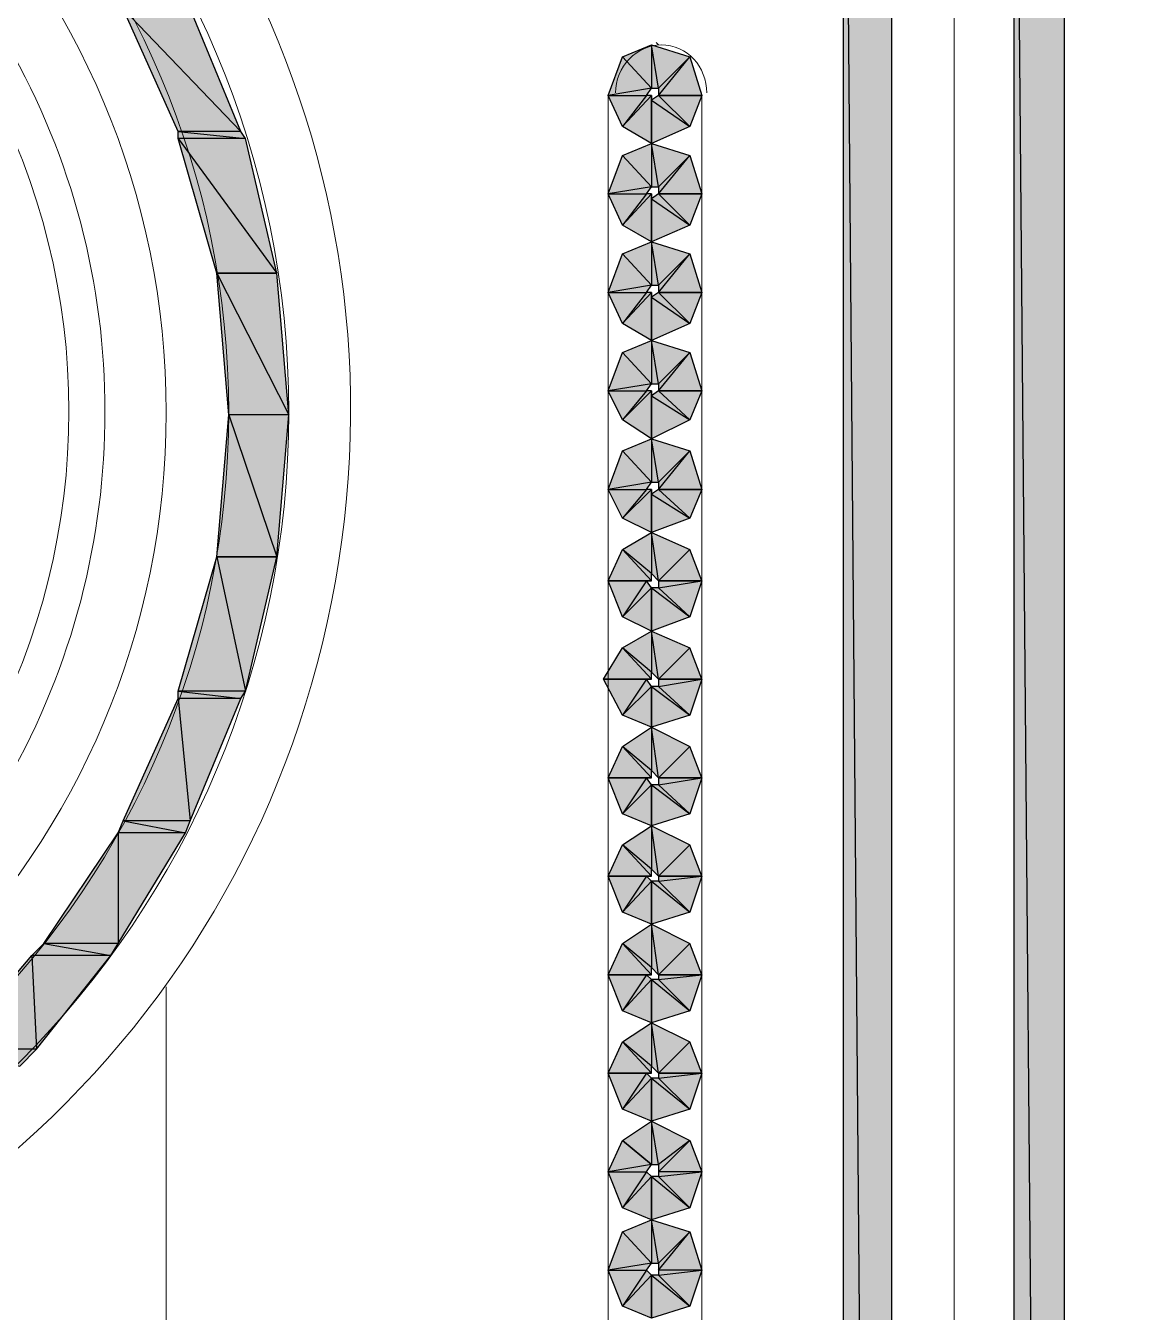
# Model space of a CAD drawing. Header units: millimetres. Extents: x 53 to 176, y -29 to 32.
# Drawn here: x 117.412 to 118.057, y -7.068 to -6.32 of the extents above; entities that cross this region are included whole.
import ezdxf

# ---------------------------------------------------------------- set-up
doc = ezdxf.new("R2010")
doc.units = ezdxf.units.MM
doc.layers.add('15 - Quadro de medição', color=6, linetype='Continuous')

msp = doc.modelspace()

# ---------------------------------------------------------------- hatches: boundary and pattern name
at = {"layer": '15 - Quadro de medição', "true_color": 0x000007}
h = msp.add_hatch(color=7, dxfattribs=at)
h.paths.add_polyline_path([(117.91592, -5.98433), (117.88798, -5.98433), (117.91592, -9.32817)])
h.paths.add_polyline_path([(117.88798, -5.98433), (117.91592, -9.32817), (117.88798, -9.32817)])
h = msp.add_hatch(color=7, dxfattribs=at)
h.paths.add_polyline_path([(118.01649, -5.98433), (117.98715, -5.98433), (118.01649, -9.32817)])
h.paths.add_polyline_path([(117.98715, -5.98433), (118.01649, -9.32817), (117.98715, -9.32817)])
h = msp.add_hatch(color=7, dxfattribs=at)
h.paths.add_polyline_path([(117.50807, -6.30977), (117.46896, -6.30977), (117.5374, -6.38101)])
h.paths.add_polyline_path([(117.46896, -6.30977), (117.5374, -6.38101), (117.50108, -6.38101)])
h = msp.add_hatch(color=7, dxfattribs=at)
h.paths.add_polyline_path([(117.80557, -6.36006), (117.78043, -6.36006), (117.79859, -6.33771)])
h.paths.add_polyline_path([(117.78043, -6.36006), (117.79859, -6.33771), (117.78043, -6.35587)])
h.paths.add_polyline_path([(117.79859, -6.33771), (117.78043, -6.35587), (117.77624, -6.33073)])
h.paths.add_polyline_path([(117.78043, -6.35587), (117.77624, -6.33073), (117.77624, -6.35587)])
h.paths.add_polyline_path([(117.77624, -6.33073), (117.77624, -6.35587), (117.75948, -6.33771)])
h = msp.add_hatch(color=7, dxfattribs=at)
h.paths.add_polyline_path([(117.75948, -6.33771), (117.77624, -6.35587), (117.7511, -6.36006)])
h.paths.add_polyline_path([(117.77624, -6.35587), (117.7511, -6.36006), (117.77345, -6.36006)])
h.paths.add_polyline_path([(117.7511, -6.36006), (117.77345, -6.36006), (117.75948, -6.37822)])
h.paths.add_polyline_path([(117.77345, -6.36006), (117.75948, -6.37822), (117.77624, -6.36006)])
h.paths.add_polyline_path([(117.75948, -6.37822), (117.77624, -6.36006), (117.77624, -6.38799)])
h.paths.add_polyline_path([(117.77624, -6.36006), (117.77624, -6.38799), (117.77624, -6.36285)])
h.paths.add_polyline_path([(117.77624, -6.38799), (117.77624, -6.36285), (117.79859, -6.37822)])
h.paths.add_polyline_path([(117.77624, -6.36285), (117.79859, -6.37822), (117.78043, -6.36006)])
h.paths.add_polyline_path([(117.79859, -6.37822), (117.78043, -6.36006), (117.80557, -6.36006)])
h = msp.add_hatch(color=7, dxfattribs=at)
h.paths.add_polyline_path([(117.5374, -6.38101), (117.50108, -6.38101), (117.54019, -6.3852)])
h.paths.add_polyline_path([(117.50108, -6.38101), (117.54019, -6.3852), (117.50108, -6.3852)])
h = msp.add_hatch(color=7, dxfattribs=at)
h.paths.add_polyline_path([(117.54019, -6.3852), (117.50108, -6.3852), (117.55835, -6.46342)])
h.paths.add_polyline_path([(117.50108, -6.3852), (117.55835, -6.46342), (117.52343, -6.46342)])
h = msp.add_hatch(color=7, dxfattribs=at)
h.paths.add_polyline_path([(117.75948, -6.39498), (117.77624, -6.41313), (117.7511, -6.41732)])
h.paths.add_polyline_path([(117.77624, -6.41313), (117.7511, -6.41732), (117.77345, -6.41732)])
h.paths.add_polyline_path([(117.7511, -6.41732), (117.77345, -6.41732), (117.75948, -6.43548)])
h.paths.add_polyline_path([(117.77345, -6.41732), (117.75948, -6.43548), (117.77624, -6.41732)])
h.paths.add_polyline_path([(117.75948, -6.43548), (117.77624, -6.41732), (117.77624, -6.44526)])
h.paths.add_polyline_path([(117.77624, -6.41732), (117.77624, -6.44526), (117.77624, -6.42012)])
h.paths.add_polyline_path([(117.77624, -6.44526), (117.77624, -6.42012), (117.79859, -6.43548)])
h.paths.add_polyline_path([(117.77624, -6.42012), (117.79859, -6.43548), (117.78043, -6.41732)])
h.paths.add_polyline_path([(117.79859, -6.43548), (117.78043, -6.41732), (117.80557, -6.41732)])
h = msp.add_hatch(color=7, dxfattribs=at)
h.paths.add_polyline_path([(117.80557, -6.41732), (117.78043, -6.41732), (117.79859, -6.39498)])
h.paths.add_polyline_path([(117.78043, -6.41732), (117.79859, -6.39498), (117.78043, -6.41313)])
h.paths.add_polyline_path([(117.79859, -6.39498), (117.78043, -6.41313), (117.77624, -6.38799)])
h.paths.add_polyline_path([(117.78043, -6.41313), (117.77624, -6.38799), (117.77624, -6.41313)])
h.paths.add_polyline_path([(117.77624, -6.38799), (117.77624, -6.41313), (117.75948, -6.39498)])
h = msp.add_hatch(color=7, dxfattribs=at)
h.paths.add_polyline_path([(117.80557, -6.47459), (117.78043, -6.47459), (117.79859, -6.45224)])
h.paths.add_polyline_path([(117.78043, -6.47459), (117.79859, -6.45224), (117.78043, -6.4704)])
h.paths.add_polyline_path([(117.79859, -6.45224), (117.78043, -6.4704), (117.77624, -6.44526)])
h.paths.add_polyline_path([(117.78043, -6.4704), (117.77624, -6.44526), (117.77624, -6.4704)])
h.paths.add_polyline_path([(117.77624, -6.44526), (117.77624, -6.4704), (117.75948, -6.45224)])
h = msp.add_hatch(color=7, dxfattribs=at)
h.paths.add_polyline_path([(117.75948, -6.45224), (117.77624, -6.4704), (117.7511, -6.47459)])
h.paths.add_polyline_path([(117.77624, -6.4704), (117.7511, -6.47459), (117.77345, -6.47459)])
h.paths.add_polyline_path([(117.7511, -6.47459), (117.77345, -6.47459), (117.75948, -6.49275)])
h.paths.add_polyline_path([(117.77345, -6.47459), (117.75948, -6.49275), (117.77624, -6.47459)])
h.paths.add_polyline_path([(117.75948, -6.49275), (117.77624, -6.47459), (117.77624, -6.50253)])
h.paths.add_polyline_path([(117.77624, -6.47459), (117.77624, -6.50253), (117.77624, -6.47739)])
h.paths.add_polyline_path([(117.77624, -6.50253), (117.77624, -6.47739), (117.79859, -6.49275)])
h.paths.add_polyline_path([(117.77624, -6.47739), (117.79859, -6.49275), (117.78043, -6.47459)])
h.paths.add_polyline_path([(117.79859, -6.49275), (117.78043, -6.47459), (117.80557, -6.47459)])
h = msp.add_hatch(color=7, dxfattribs=at)
h.paths.add_polyline_path([(117.55835, -6.46342), (117.52343, -6.46342), (117.56533, -6.54583)])
h.paths.add_polyline_path([(117.52343, -6.46342), (117.56533, -6.54583), (117.53041, -6.54583)])
h = msp.add_hatch(color=7, dxfattribs=at)
h.paths.add_polyline_path([(117.80557, -6.53186), (117.78043, -6.53186), (117.79859, -6.50951)])
h.paths.add_polyline_path([(117.78043, -6.53186), (117.79859, -6.50951), (117.78043, -6.52767)])
h.paths.add_polyline_path([(117.79859, -6.50951), (117.78043, -6.52767), (117.77624, -6.50253)])
h.paths.add_polyline_path([(117.78043, -6.52767), (117.77624, -6.50253), (117.77624, -6.52767)])
h.paths.add_polyline_path([(117.77624, -6.50253), (117.77624, -6.52767), (117.75948, -6.50951)])
h = msp.add_hatch(color=7, dxfattribs=at)
h.paths.add_polyline_path([(117.75948, -6.50951), (117.77624, -6.52767), (117.7511, -6.53186)])
h.paths.add_polyline_path([(117.77624, -6.52767), (117.7511, -6.53186), (117.77345, -6.53186)])
h.paths.add_polyline_path([(117.7511, -6.53186), (117.77345, -6.53186), (117.75948, -6.54862)])
h.paths.add_polyline_path([(117.77345, -6.53186), (117.75948, -6.54862), (117.77624, -6.53186)])
h.paths.add_polyline_path([(117.75948, -6.54862), (117.77624, -6.53186), (117.77624, -6.55979)])
h.paths.add_polyline_path([(117.77624, -6.53186), (117.77624, -6.55979), (117.77624, -6.53465)])
h.paths.add_polyline_path([(117.77624, -6.55979), (117.77624, -6.53465), (117.79859, -6.54862)])
h.paths.add_polyline_path([(117.77624, -6.53465), (117.79859, -6.54862), (117.78043, -6.53186)])
h.paths.add_polyline_path([(117.79859, -6.54862), (117.78043, -6.53186), (117.80557, -6.53186)])
h = msp.add_hatch(color=7, dxfattribs=at)
h.paths.add_polyline_path([(117.56533, -6.54583), (117.53041, -6.54583), (117.55835, -6.62823)])
h.paths.add_polyline_path([(117.53041, -6.54583), (117.55835, -6.62823), (117.52343, -6.62823)])
h = msp.add_hatch(color=7, dxfattribs=at)
h.paths.add_polyline_path([(117.75948, -6.56678), (117.77624, -6.58494), (117.7511, -6.58913)])
h.paths.add_polyline_path([(117.77624, -6.58494), (117.7511, -6.58913), (117.77345, -6.58913)])
h.paths.add_polyline_path([(117.7511, -6.58913), (117.77345, -6.58913), (117.75948, -6.60589)])
h.paths.add_polyline_path([(117.77345, -6.58913), (117.75948, -6.60589), (117.77624, -6.58913)])
h.paths.add_polyline_path([(117.75948, -6.60589), (117.77624, -6.58913), (117.77624, -6.61427)])
h.paths.add_polyline_path([(117.77624, -6.58913), (117.77624, -6.61427), (117.77624, -6.59192)])
h.paths.add_polyline_path([(117.77624, -6.61427), (117.77624, -6.59192), (117.79859, -6.60589)])
h.paths.add_polyline_path([(117.77624, -6.59192), (117.79859, -6.60589), (117.78043, -6.58913)])
h.paths.add_polyline_path([(117.79859, -6.60589), (117.78043, -6.58913), (117.80557, -6.58913)])
h = msp.add_hatch(color=7, dxfattribs=at)
h.paths.add_polyline_path([(117.80557, -6.58913), (117.78043, -6.58913), (117.79859, -6.56678)])
h.paths.add_polyline_path([(117.78043, -6.58913), (117.79859, -6.56678), (117.78043, -6.58494)])
h.paths.add_polyline_path([(117.79859, -6.56678), (117.78043, -6.58494), (117.77624, -6.55979)])
h.paths.add_polyline_path([(117.78043, -6.58494), (117.77624, -6.55979), (117.77624, -6.58494)])
h.paths.add_polyline_path([(117.77624, -6.55979), (117.77624, -6.58494), (117.75948, -6.56678)])
h = msp.add_hatch(color=7, dxfattribs=at)
h.paths.add_polyline_path([(117.80557, -6.6422), (117.79859, -6.62404), (117.78043, -6.6422)])
h.paths.add_polyline_path([(117.79859, -6.62404), (117.78043, -6.6422), (117.77624, -6.61427)])
h.paths.add_polyline_path([(117.78043, -6.6422), (117.77624, -6.61427), (117.77624, -6.63801)])
h.paths.add_polyline_path([(117.77624, -6.61427), (117.77624, -6.63801), (117.75948, -6.62404)])
h.paths.add_polyline_path([(117.77624, -6.63801), (117.75948, -6.62404), (117.77624, -6.6422)])
h.paths.add_polyline_path([(117.75948, -6.62404), (117.77624, -6.6422), (117.7511, -6.6422)])
h.paths.add_polyline_path([(117.77624, -6.6422), (117.7511, -6.6422), (117.77345, -6.6422)])
h.paths.add_polyline_path([(117.7511, -6.6422), (117.77345, -6.6422), (117.75948, -6.66315)])
h.paths.add_polyline_path([(117.77345, -6.6422), (117.75948, -6.66315), (117.77624, -6.64639)])
h.paths.add_polyline_path([(117.75948, -6.66315), (117.77624, -6.64639), (117.77624, -6.67153)])
h = msp.add_hatch(color=7, dxfattribs=at)
h.paths.add_polyline_path([(117.55835, -6.62823), (117.52343, -6.62823), (117.54019, -6.70645)])
h.paths.add_polyline_path([(117.52343, -6.62823), (117.54019, -6.70645), (117.50108, -6.70645)])
h = msp.add_hatch(color=7, dxfattribs=at)
h.paths.add_polyline_path([(117.77624, -6.67153), (117.77624, -6.64639), (117.79859, -6.66315)])
h.paths.add_polyline_path([(117.77624, -6.64639), (117.79859, -6.66315), (117.78043, -6.64639)])
h.paths.add_polyline_path([(117.79859, -6.66315), (117.78043, -6.64639), (117.80557, -6.6422)])
h.paths.add_polyline_path([(117.78043, -6.64639), (117.80557, -6.6422), (117.78043, -6.6422)])
h = msp.add_hatch(color=7, dxfattribs=at)
h.paths.add_polyline_path([(117.80557, -6.69947), (117.79859, -6.68131), (117.78043, -6.69947)])
h.paths.add_polyline_path([(117.79859, -6.68131), (117.78043, -6.69947), (117.77624, -6.67153)])
h.paths.add_polyline_path([(117.78043, -6.69947), (117.77624, -6.67153), (117.77624, -6.69528)])
h.paths.add_polyline_path([(117.77624, -6.67153), (117.77624, -6.69528), (117.75948, -6.68131)])
h.paths.add_polyline_path([(117.77624, -6.69528), (117.75948, -6.68131), (117.77624, -6.69947)])
h.paths.add_polyline_path([(117.75948, -6.68131), (117.77624, -6.69947), (117.74831, -6.69947)])
h.paths.add_polyline_path([(117.77624, -6.69947), (117.74831, -6.69947), (117.77345, -6.69947)])
h.paths.add_polyline_path([(117.74831, -6.69947), (117.77345, -6.69947), (117.75948, -6.72042)])
h.paths.add_polyline_path([(117.77345, -6.69947), (117.75948, -6.72042), (117.77624, -6.70366)])
h.paths.add_polyline_path([(117.75948, -6.72042), (117.77624, -6.70366), (117.77624, -6.7274)])
h = msp.add_hatch(color=7, dxfattribs=at)
h.paths.add_polyline_path([(117.77624, -6.7274), (117.77624, -6.70366), (117.79859, -6.72042)])
h.paths.add_polyline_path([(117.77624, -6.70366), (117.79859, -6.72042), (117.78043, -6.70366)])
h.paths.add_polyline_path([(117.79859, -6.72042), (117.78043, -6.70366), (117.80557, -6.69947)])
h.paths.add_polyline_path([(117.78043, -6.70366), (117.80557, -6.69947), (117.78043, -6.69947)])
h = msp.add_hatch(color=7, dxfattribs=at)
h.paths.add_polyline_path([(117.54019, -6.70645), (117.50108, -6.70645), (117.5374, -6.71064)])
h.paths.add_polyline_path([(117.50108, -6.70645), (117.5374, -6.71064), (117.50108, -6.71064)])
h = msp.add_hatch(color=7, dxfattribs=at)
h.paths.add_polyline_path([(117.5374, -6.71064), (117.50108, -6.71064), (117.50807, -6.78188)])
h.paths.add_polyline_path([(117.50108, -6.71064), (117.50807, -6.78188), (117.46896, -6.78188)])
h = msp.add_hatch(color=7, dxfattribs=at)
h.paths.add_polyline_path([(117.80557, -6.75674), (117.79859, -6.73858), (117.78043, -6.75674)])
h.paths.add_polyline_path([(117.79859, -6.73858), (117.78043, -6.75674), (117.77624, -6.7274)])
h.paths.add_polyline_path([(117.78043, -6.75674), (117.77624, -6.7274), (117.77624, -6.75255)])
h.paths.add_polyline_path([(117.77624, -6.7274), (117.77624, -6.75255), (117.75948, -6.73858)])
h.paths.add_polyline_path([(117.77624, -6.75255), (117.75948, -6.73858), (117.77624, -6.75674)])
h.paths.add_polyline_path([(117.75948, -6.73858), (117.77624, -6.75674), (117.7511, -6.75674)])
h.paths.add_polyline_path([(117.77624, -6.75674), (117.7511, -6.75674), (117.77345, -6.75674)])
h.paths.add_polyline_path([(117.7511, -6.75674), (117.77345, -6.75674), (117.75948, -6.77769)])
h.paths.add_polyline_path([(117.77345, -6.75674), (117.75948, -6.77769), (117.77624, -6.76093)])
h.paths.add_polyline_path([(117.75948, -6.77769), (117.77624, -6.76093), (117.77624, -6.78467)])
h = msp.add_hatch(color=7, dxfattribs=at)
h.paths.add_polyline_path([(117.77624, -6.78467), (117.77624, -6.76093), (117.79859, -6.77769)])
h.paths.add_polyline_path([(117.77624, -6.76093), (117.79859, -6.77769), (117.78043, -6.76093)])
h.paths.add_polyline_path([(117.79859, -6.77769), (117.78043, -6.76093), (117.80557, -6.75674)])
h.paths.add_polyline_path([(117.78043, -6.76093), (117.80557, -6.75674), (117.78043, -6.75674)])
h = msp.add_hatch(color=7, dxfattribs=at)
h.paths.add_polyline_path([(117.50807, -6.78188), (117.46896, -6.78188), (117.50527, -6.78886)])
h.paths.add_polyline_path([(117.46896, -6.78188), (117.50527, -6.78886), (117.46616, -6.78886)])
h = msp.add_hatch(color=7, dxfattribs=at)
h.paths.add_polyline_path([(117.50527, -6.78886), (117.46616, -6.78886), (117.46616, -6.85311)])
h.paths.add_polyline_path([(117.46616, -6.78886), (117.46616, -6.85311), (117.42286, -6.85311)])
h = msp.add_hatch(color=7, dxfattribs=at)
h.paths.add_polyline_path([(117.80557, -6.814), (117.79859, -6.79585), (117.78043, -6.814)])
h.paths.add_polyline_path([(117.79859, -6.79585), (117.78043, -6.814), (117.77624, -6.78467)])
h.paths.add_polyline_path([(117.78043, -6.814), (117.77624, -6.78467), (117.77624, -6.80981)])
h.paths.add_polyline_path([(117.77624, -6.78467), (117.77624, -6.80981), (117.75948, -6.79585)])
h.paths.add_polyline_path([(117.77624, -6.80981), (117.75948, -6.79585), (117.77624, -6.814)])
h.paths.add_polyline_path([(117.75948, -6.79585), (117.77624, -6.814), (117.7511, -6.814)])
h.paths.add_polyline_path([(117.77624, -6.814), (117.7511, -6.814), (117.77345, -6.814)])
h.paths.add_polyline_path([(117.7511, -6.814), (117.77345, -6.814), (117.75948, -6.83496)])
h.paths.add_polyline_path([(117.77345, -6.814), (117.75948, -6.83496), (117.77624, -6.8168)])
h.paths.add_polyline_path([(117.75948, -6.83496), (117.77624, -6.8168), (117.77624, -6.84194)])
h = msp.add_hatch(color=7, dxfattribs=at)
h.paths.add_polyline_path([(117.77624, -6.84194), (117.77624, -6.8168), (117.79859, -6.83496)])
h.paths.add_polyline_path([(117.77624, -6.8168), (117.79859, -6.83496), (117.78043, -6.8168)])
h.paths.add_polyline_path([(117.79859, -6.83496), (117.78043, -6.8168), (117.80557, -6.814)])
h.paths.add_polyline_path([(117.78043, -6.8168), (117.80557, -6.814), (117.78043, -6.814)])
h = msp.add_hatch(color=7, dxfattribs=at)
h.paths.add_polyline_path([(117.80557, -6.87127), (117.79859, -6.85311), (117.78043, -6.87127)])
h.paths.add_polyline_path([(117.79859, -6.85311), (117.78043, -6.87127), (117.77624, -6.84194)])
h.paths.add_polyline_path([(117.78043, -6.87127), (117.77624, -6.84194), (117.77624, -6.86708)])
h.paths.add_polyline_path([(117.77624, -6.84194), (117.77624, -6.86708), (117.75948, -6.85311)])
h.paths.add_polyline_path([(117.77624, -6.86708), (117.75948, -6.85311), (117.77624, -6.87127)])
h.paths.add_polyline_path([(117.75948, -6.85311), (117.77624, -6.87127), (117.7511, -6.87127)])
h.paths.add_polyline_path([(117.77624, -6.87127), (117.7511, -6.87127), (117.77345, -6.87127)])
h.paths.add_polyline_path([(117.7511, -6.87127), (117.77345, -6.87127), (117.75948, -6.89222)])
h.paths.add_polyline_path([(117.77345, -6.87127), (117.75948, -6.89222), (117.77624, -6.87406)])
h.paths.add_polyline_path([(117.75948, -6.89222), (117.77624, -6.87406), (117.77624, -6.89921)])
h = msp.add_hatch(color=7, dxfattribs=at)
h.paths.add_polyline_path([(117.46616, -6.85311), (117.42286, -6.85311), (117.46197, -6.8601)])
h.paths.add_polyline_path([(117.42286, -6.85311), (117.46197, -6.8601), (117.41588, -6.8601)])
h = msp.add_hatch(color=7, dxfattribs=at)
h.paths.add_polyline_path([(117.46197, -6.8601), (117.41588, -6.8601), (117.41867, -6.91457)])
h.paths.add_polyline_path([(117.41588, -6.8601), (117.41867, -6.91457), (117.36979, -6.91457)])
h = msp.add_hatch(color=7, dxfattribs=at)
h.paths.add_polyline_path([(117.77624, -6.89921), (117.77624, -6.87406), (117.79859, -6.89222)])
h.paths.add_polyline_path([(117.77624, -6.87406), (117.79859, -6.89222), (117.78043, -6.87406)])
h.paths.add_polyline_path([(117.79859, -6.89222), (117.78043, -6.87406), (117.80557, -6.87127)])
h.paths.add_polyline_path([(117.78043, -6.87406), (117.80557, -6.87127), (117.78043, -6.87127)])
h = msp.add_hatch(color=7, dxfattribs=at)
h.paths.add_polyline_path([(117.80557, -6.92854), (117.79859, -6.91038), (117.78043, -6.92854)])
h.paths.add_polyline_path([(117.79859, -6.91038), (117.78043, -6.92854), (117.77624, -6.89921)])
h.paths.add_polyline_path([(117.78043, -6.92854), (117.77624, -6.89921), (117.77624, -6.92435)])
h.paths.add_polyline_path([(117.77624, -6.89921), (117.77624, -6.92435), (117.75948, -6.91038)])
h.paths.add_polyline_path([(117.77624, -6.92435), (117.75948, -6.91038), (117.77624, -6.92854)])
h.paths.add_polyline_path([(117.75948, -6.91038), (117.77624, -6.92854), (117.7511, -6.92854)])
h.paths.add_polyline_path([(117.77624, -6.92854), (117.7511, -6.92854), (117.77345, -6.92854)])
h.paths.add_polyline_path([(117.7511, -6.92854), (117.77345, -6.92854), (117.75948, -6.94949)])
h.paths.add_polyline_path([(117.77345, -6.92854), (117.75948, -6.94949), (117.77624, -6.93133)])
h.paths.add_polyline_path([(117.75948, -6.94949), (117.77624, -6.93133), (117.77624, -6.95647)])
h = msp.add_hatch(color=7, dxfattribs=at)
h.paths.add_polyline_path([(117.41867, -6.91457), (117.36979, -6.91457), (117.4089, -6.92435)])
h.paths.add_polyline_path([(117.36979, -6.91457), (117.4089, -6.92435), (117.35442, -6.92435)])
h = msp.add_hatch(color=7, dxfattribs=at)
h.paths.add_polyline_path([(117.77624, -6.95647), (117.77624, -6.93133), (117.79859, -6.94949)])
h.paths.add_polyline_path([(117.77624, -6.93133), (117.79859, -6.94949), (117.78043, -6.93133)])
h.paths.add_polyline_path([(117.79859, -6.94949), (117.78043, -6.93133), (117.80557, -6.92854)])
h.paths.add_polyline_path([(117.78043, -6.93133), (117.80557, -6.92854), (117.78043, -6.92854)])
h = msp.add_hatch(color=7, dxfattribs=at)
h.paths.add_polyline_path([(117.80557, -6.98581), (117.78043, -6.98581), (117.79859, -6.96765)])
h.paths.add_polyline_path([(117.78043, -6.98581), (117.79859, -6.96765), (117.78043, -6.98161)])
h.paths.add_polyline_path([(117.79859, -6.96765), (117.78043, -6.98161), (117.77624, -6.95647)])
h.paths.add_polyline_path([(117.78043, -6.98161), (117.77624, -6.95647), (117.77624, -6.98161)])
h.paths.add_polyline_path([(117.77624, -6.95647), (117.77624, -6.98161), (117.75948, -6.96765)])
h = msp.add_hatch(color=7, dxfattribs=at)
h.paths.add_polyline_path([(117.75948, -6.96765), (117.77624, -6.98161), (117.7511, -6.98581)])
h.paths.add_polyline_path([(117.77624, -6.98161), (117.7511, -6.98581), (117.77345, -6.98581)])
h.paths.add_polyline_path([(117.7511, -6.98581), (117.77345, -6.98581), (117.75948, -7.00676)])
h.paths.add_polyline_path([(117.77345, -6.98581), (117.75948, -7.00676), (117.77624, -6.9886)])
h.paths.add_polyline_path([(117.75948, -7.00676), (117.77624, -6.9886), (117.77624, -7.01374)])
h = msp.add_hatch(color=7, dxfattribs=at)
h.paths.add_polyline_path([(117.77624, -7.01374), (117.77624, -6.9886), (117.79859, -7.00676)])
h.paths.add_polyline_path([(117.77624, -6.9886), (117.79859, -7.00676), (117.78043, -6.9886)])
h.paths.add_polyline_path([(117.79859, -7.00676), (117.78043, -6.9886), (117.80557, -6.98581)])
h.paths.add_polyline_path([(117.78043, -6.9886), (117.80557, -6.98581), (117.78043, -6.98581)])
h = msp.add_hatch(color=7, dxfattribs=at)
h.paths.add_polyline_path([(117.80557, -7.04307), (117.78043, -7.04307), (117.79859, -7.02072)])
h.paths.add_polyline_path([(117.78043, -7.04307), (117.79859, -7.02072), (117.78043, -7.03888)])
h.paths.add_polyline_path([(117.79859, -7.02072), (117.78043, -7.03888), (117.77624, -7.01374)])
h.paths.add_polyline_path([(117.78043, -7.03888), (117.77624, -7.01374), (117.77624, -7.03888)])
h.paths.add_polyline_path([(117.77624, -7.01374), (117.77624, -7.03888), (117.75948, -7.02072)])
h = msp.add_hatch(color=7, dxfattribs=at)
h.paths.add_polyline_path([(117.75948, -7.02072), (117.77624, -7.03888), (117.7511, -7.04307)])
h.paths.add_polyline_path([(117.77624, -7.03888), (117.7511, -7.04307), (117.77345, -7.04307)])
h.paths.add_polyline_path([(117.7511, -7.04307), (117.77345, -7.04307), (117.75948, -7.06402)])
h.paths.add_polyline_path([(117.77345, -7.04307), (117.75948, -7.06402), (117.77624, -7.04587)])
h.paths.add_polyline_path([(117.75948, -7.06402), (117.77624, -7.04587), (117.77624, -7.07101)])
h = msp.add_hatch(color=7, dxfattribs=at)
h.paths.add_polyline_path([(117.77624, -7.07101), (117.77624, -7.04587), (117.79859, -7.06402)])
h.paths.add_polyline_path([(117.77624, -7.04587), (117.79859, -7.06402), (117.78043, -7.04587)])
h.paths.add_polyline_path([(117.79859, -7.06402), (117.78043, -7.04587), (117.80557, -7.04307)])
h.paths.add_polyline_path([(117.78043, -7.04587), (117.80557, -7.04307), (117.78043, -7.04307)])

# ---------------------------------------------------------------- linework, layer by layer
at = {"layer": '15 - Quadro de medição', "color": 7, "linetype": 'Continuous', "lineweight": 20, "true_color": 0x000007}
for points in [[(116.10013, -5.61978), (117.95223, -5.61978), (117.95223, -9.32817), (116.10013, -9.32817)], [(117.95223, -5.61978), (119.80713, -5.61978), (119.80713, -9.32817), (117.95223, -9.32817)]]:
    msp.add_lwpolyline(points, close=True, dxfattribs=at)
for points in [[(116.17137, -5.76224), (117.88798, -5.76224), (117.88798, -9.32817), (116.16438, -9.32817), (116.16299, -9.32677), (116.10013, -9.32817)], [(118.01649, -9.32817), (118.01649, -5.76923), (118.01649, -5.76923)], [(117.95223, -5.84884), (117.95223, -9.32817), (116.10013, -9.32817), (116.10013, -5.84884)], [(119.80713, -5.84884), (119.80713, -9.32817), (117.95223, -9.32817), (117.95223, -5.84884)], [(117.88798, -9.32817), (117.91592, -9.32817), (117.91592, -5.98433)], [(117.98715, -5.98433), (117.98715, -9.32817), (118.01649, -9.32817), (117.97319, -9.32817)], [(117.78043, -6.33073), (117.77904, -6.32933), (117.77904, -6.32933)], [(117.7511, -6.36006), (117.7511, -7.26795), (117.7511, -7.26795)], [(117.80557, -7.26795), (117.80557, -6.36006), (117.80557, -6.36006)], [(117.4941, -7.22186), (117.4941, -6.87825), (117.4941, -6.87825)]]:
    msp.add_lwpolyline(points, dxfattribs=at)
at = {"layer": '15 - Quadro de medição', "color": 7, "linetype": 'Continuous', "lineweight": -2, "true_color": 0x000007}
for points in [[(117.91592, -5.98433), (117.88798, -5.98433), (117.91592, -9.32817)], [(117.88798, -5.98433), (117.91592, -9.32817), (117.88798, -9.32817)], [(118.01649, -5.98433), (117.98715, -5.98433), (118.01649, -9.32817)], [(117.98715, -5.98433), (118.01649, -9.32817), (117.98715, -9.32817)], [(117.50807, -6.30977), (117.46896, -6.30977), (117.5374, -6.38101)], [(117.46896, -6.30977), (117.5374, -6.38101), (117.50108, -6.38101)], [(117.77624, -6.33073), (117.77624, -6.35587), (117.75948, -6.33771)], [(117.79859, -6.33771), (117.78043, -6.35587), (117.77624, -6.33073)], [(117.78043, -6.35587), (117.77624, -6.33073), (117.77624, -6.35587)], [(117.75948, -6.33771), (117.77624, -6.35587), (117.7511, -6.36006)], [(117.80557, -6.36006), (117.78043, -6.36006), (117.79859, -6.33771)], [(117.78043, -6.36006), (117.79859, -6.33771), (117.78043, -6.35587)], [(117.77624, -6.35587), (117.7511, -6.36006), (117.77345, -6.36006)], [(117.7511, -6.36006), (117.77345, -6.36006), (117.75948, -6.37822)], [(117.77345, -6.36006), (117.75948, -6.37822), (117.77624, -6.36006)], [(117.75948, -6.37822), (117.77624, -6.36006), (117.77624, -6.38799)], [(117.77624, -6.36006), (117.77624, -6.38799), (117.77624, -6.36285)], [(117.77624, -6.36285), (117.79859, -6.37822), (117.78043, -6.36006)], [(117.77624, -6.38799), (117.77624, -6.36285), (117.79859, -6.37822)], [(117.79859, -6.37822), (117.78043, -6.36006), (117.80557, -6.36006)], [(117.5374, -6.38101), (117.50108, -6.38101), (117.54019, -6.3852)], [(117.50108, -6.38101), (117.54019, -6.3852), (117.50108, -6.3852)], [(117.54019, -6.3852), (117.50108, -6.3852), (117.55835, -6.46342)], [(117.50108, -6.3852), (117.55835, -6.46342), (117.52343, -6.46342)], [(117.75948, -6.39498), (117.77624, -6.41313), (117.7511, -6.41732)], [(117.77624, -6.38799), (117.77624, -6.41313), (117.75948, -6.39498)], [(117.79859, -6.39498), (117.78043, -6.41313), (117.77624, -6.38799)], [(117.78043, -6.41313), (117.77624, -6.38799), (117.77624, -6.41313)], [(117.80557, -6.41732), (117.78043, -6.41732), (117.79859, -6.39498)], [(117.78043, -6.41732), (117.79859, -6.39498), (117.78043, -6.41313)], [(117.77624, -6.41313), (117.7511, -6.41732), (117.77345, -6.41732)], [(117.7511, -6.41732), (117.77345, -6.41732), (117.75948, -6.43548)], [(117.77345, -6.41732), (117.75948, -6.43548), (117.77624, -6.41732)], [(117.75948, -6.43548), (117.77624, -6.41732), (117.77624, -6.44526)], [(117.77624, -6.41732), (117.77624, -6.44526), (117.77624, -6.42012)], [(117.77624, -6.42012), (117.79859, -6.43548), (117.78043, -6.41732)], [(117.79859, -6.43548), (117.78043, -6.41732), (117.80557, -6.41732)], [(117.77624, -6.44526), (117.77624, -6.42012), (117.79859, -6.43548)], [(117.77624, -6.44526), (117.77624, -6.4704), (117.75948, -6.45224)], [(117.79859, -6.45224), (117.78043, -6.4704), (117.77624, -6.44526)], [(117.78043, -6.4704), (117.77624, -6.44526), (117.77624, -6.4704)], [(117.75948, -6.45224), (117.77624, -6.4704), (117.7511, -6.47459)], [(117.80557, -6.47459), (117.78043, -6.47459), (117.79859, -6.45224)], [(117.78043, -6.47459), (117.79859, -6.45224), (117.78043, -6.4704)], [(117.52343, -6.46342), (117.55835, -6.46342), (117.55835, -6.46342)], [(117.55835, -6.46342), (117.55835, -6.46342), (117.52343, -6.46342)], [(117.55835, -6.46342), (117.52343, -6.46342), (117.56533, -6.54583)], [(117.52343, -6.46342), (117.56533, -6.54583), (117.53041, -6.54583)], [(117.77624, -6.4704), (117.7511, -6.47459), (117.77345, -6.47459)], [(117.7511, -6.47459), (117.77345, -6.47459), (117.75948, -6.49275)], [(117.77345, -6.47459), (117.75948, -6.49275), (117.77624, -6.47459)], [(117.75948, -6.49275), (117.77624, -6.47459), (117.77624, -6.50253)], [(117.77624, -6.47459), (117.77624, -6.50253), (117.77624, -6.47739)], [(117.77624, -6.47739), (117.79859, -6.49275), (117.78043, -6.47459)], [(117.79859, -6.49275), (117.78043, -6.47459), (117.80557, -6.47459)], [(117.77624, -6.50253), (117.77624, -6.47739), (117.79859, -6.49275)], [(117.77624, -6.50253), (117.77624, -6.52767), (117.75948, -6.50951)], [(117.79859, -6.50951), (117.78043, -6.52767), (117.77624, -6.50253)], [(117.78043, -6.52767), (117.77624, -6.50253), (117.77624, -6.52767)], [(117.75948, -6.50951), (117.77624, -6.52767), (117.7511, -6.53186)], [(117.80557, -6.53186), (117.78043, -6.53186), (117.79859, -6.50951)], [(117.78043, -6.53186), (117.79859, -6.50951), (117.78043, -6.52767)], [(117.77624, -6.52767), (117.7511, -6.53186), (117.77345, -6.53186)], [(117.7511, -6.53186), (117.77345, -6.53186), (117.75948, -6.54862)], [(117.77345, -6.53186), (117.75948, -6.54862), (117.77624, -6.53186)], [(117.75948, -6.54862), (117.77624, -6.53186), (117.77624, -6.55979)], [(117.77624, -6.53186), (117.77624, -6.55979), (117.77624, -6.53465)], [(117.77624, -6.53465), (117.79859, -6.54862), (117.78043, -6.53186)], [(117.77624, -6.55979), (117.77624, -6.53465), (117.79859, -6.54862)], [(117.79859, -6.54862), (117.78043, -6.53186), (117.80557, -6.53186)], [(117.53041, -6.54583), (117.55835, -6.62823), (117.52343, -6.62823)], [(117.56533, -6.54583), (117.53041, -6.54583), (117.55835, -6.62823)], [(117.75948, -6.56678), (117.77624, -6.58494), (117.7511, -6.58913)], [(117.77624, -6.55979), (117.77624, -6.58494), (117.75948, -6.56678)], [(117.79859, -6.56678), (117.78043, -6.58494), (117.77624, -6.55979)], [(117.78043, -6.58494), (117.77624, -6.55979), (117.77624, -6.58494)], [(117.80557, -6.58913), (117.78043, -6.58913), (117.79859, -6.56678)], [(117.78043, -6.58913), (117.79859, -6.56678), (117.78043, -6.58494)], [(117.77624, -6.58494), (117.7511, -6.58913), (117.77345, -6.58913)], [(117.7511, -6.58913), (117.77345, -6.58913), (117.75948, -6.60589)], [(117.77345, -6.58913), (117.75948, -6.60589), (117.77624, -6.58913)], [(117.75948, -6.60589), (117.77624, -6.58913), (117.77624, -6.61427)], [(117.77624, -6.58913), (117.77624, -6.61427), (117.77624, -6.59192)], [(117.77624, -6.59192), (117.79859, -6.60589), (117.78043, -6.58913)], [(117.79859, -6.60589), (117.78043, -6.58913), (117.80557, -6.58913)], [(117.77624, -6.61427), (117.77624, -6.59192), (117.79859, -6.60589)], [(117.77624, -6.61427), (117.77624, -6.63801), (117.75948, -6.62404)], [(117.79859, -6.62404), (117.78043, -6.6422), (117.77624, -6.61427)], [(117.78043, -6.6422), (117.77624, -6.61427), (117.77624, -6.63801)], [(117.75948, -6.62404), (117.77624, -6.6422), (117.7511, -6.6422)], [(117.77624, -6.63801), (117.75948, -6.62404), (117.77624, -6.6422)], [(117.80557, -6.6422), (117.79859, -6.62404), (117.78043, -6.6422)], [(117.52343, -6.62823), (117.54019, -6.70645), (117.50108, -6.70645)], [(117.52343, -6.62823), (117.55835, -6.62823), (117.55835, -6.62823)], [(117.55835, -6.62823), (117.55835, -6.62823), (117.52343, -6.62823)], [(117.55835, -6.62823), (117.52343, -6.62823), (117.54019, -6.70645)], [(117.77624, -6.6422), (117.7511, -6.6422), (117.77345, -6.6422)], [(117.7511, -6.6422), (117.77345, -6.6422), (117.75948, -6.66315)], [(117.77345, -6.6422), (117.75948, -6.66315), (117.77624, -6.64639)], [(117.75948, -6.66315), (117.77624, -6.64639), (117.77624, -6.67153)], [(117.77624, -6.67153), (117.77624, -6.64639), (117.79859, -6.66315)], [(117.77624, -6.64639), (117.79859, -6.66315), (117.78043, -6.64639)], [(117.79859, -6.66315), (117.78043, -6.64639), (117.80557, -6.6422)], [(117.78043, -6.64639), (117.80557, -6.6422), (117.78043, -6.6422)], [(117.77624, -6.67153), (117.77624, -6.69528), (117.75948, -6.68131)], [(117.79859, -6.68131), (117.78043, -6.69947), (117.77624, -6.67153)], [(117.78043, -6.69947), (117.77624, -6.67153), (117.77624, -6.69528)], [(117.75948, -6.68131), (117.77624, -6.69947), (117.74831, -6.69947)], [(117.77624, -6.69528), (117.75948, -6.68131), (117.77624, -6.69947)], [(117.80557, -6.69947), (117.79859, -6.68131), (117.78043, -6.69947)], [(117.77624, -6.69947), (117.74831, -6.69947), (117.77345, -6.69947)], [(117.74831, -6.69947), (117.77345, -6.69947), (117.75948, -6.72042)], [(117.77345, -6.69947), (117.75948, -6.72042), (117.77624, -6.70366)], [(117.79859, -6.72042), (117.78043, -6.70366), (117.80557, -6.69947)], [(117.78043, -6.70366), (117.80557, -6.69947), (117.78043, -6.69947)], [(117.54019, -6.70645), (117.50108, -6.70645), (117.5374, -6.71064)], [(117.50108, -6.70645), (117.5374, -6.71064), (117.50108, -6.71064)], [(117.75948, -6.72042), (117.77624, -6.70366), (117.77624, -6.7274)], [(117.77624, -6.7274), (117.77624, -6.70366), (117.79859, -6.72042)], [(117.77624, -6.70366), (117.79859, -6.72042), (117.78043, -6.70366)], [(117.50108, -6.71064), (117.50807, -6.78188), (117.46896, -6.78188)], [(117.5374, -6.71064), (117.50108, -6.71064), (117.50807, -6.78188)], [(117.77624, -6.7274), (117.77624, -6.75255), (117.75948, -6.73858)], [(117.79859, -6.73858), (117.78043, -6.75674), (117.77624, -6.7274)], [(117.78043, -6.75674), (117.77624, -6.7274), (117.77624, -6.75255)], [(117.75948, -6.73858), (117.77624, -6.75674), (117.7511, -6.75674)], [(117.77624, -6.75255), (117.75948, -6.73858), (117.77624, -6.75674)], [(117.80557, -6.75674), (117.79859, -6.73858), (117.78043, -6.75674)], [(117.77624, -6.75674), (117.7511, -6.75674), (117.77345, -6.75674)], [(117.7511, -6.75674), (117.77345, -6.75674), (117.75948, -6.77769)], [(117.77345, -6.75674), (117.75948, -6.77769), (117.77624, -6.76093)], [(117.75948, -6.77769), (117.77624, -6.76093), (117.77624, -6.78467)], [(117.77624, -6.78467), (117.77624, -6.76093), (117.79859, -6.77769)], [(117.77624, -6.76093), (117.79859, -6.77769), (117.78043, -6.76093)], [(117.79859, -6.77769), (117.78043, -6.76093), (117.80557, -6.75674)], [(117.78043, -6.76093), (117.80557, -6.75674), (117.78043, -6.75674)], [(117.46896, -6.78188), (117.50527, -6.78886), (117.46616, -6.78886)], [(117.50807, -6.78188), (117.46896, -6.78188), (117.50527, -6.78886)], [(117.46616, -6.78886), (117.46616, -6.85311), (117.42286, -6.85311)], [(117.50527, -6.78886), (117.46616, -6.78886), (117.46616, -6.85311)], [(117.77624, -6.78467), (117.77624, -6.80981), (117.75948, -6.79585)], [(117.79859, -6.79585), (117.78043, -6.814), (117.77624, -6.78467)], [(117.78043, -6.814), (117.77624, -6.78467), (117.77624, -6.80981)], [(117.75948, -6.79585), (117.77624, -6.814), (117.7511, -6.814)], [(117.77624, -6.80981), (117.75948, -6.79585), (117.77624, -6.814)], [(117.80557, -6.814), (117.79859, -6.79585), (117.78043, -6.814)], [(117.77624, -6.814), (117.7511, -6.814), (117.77345, -6.814)], [(117.7511, -6.814), (117.77345, -6.814), (117.75948, -6.83496)], [(117.77345, -6.814), (117.75948, -6.83496), (117.77624, -6.8168)], [(117.75948, -6.83496), (117.77624, -6.8168), (117.77624, -6.84194)], [(117.77624, -6.84194), (117.77624, -6.8168), (117.79859, -6.83496)], [(117.77624, -6.8168), (117.79859, -6.83496), (117.78043, -6.8168)], [(117.79859, -6.83496), (117.78043, -6.8168), (117.80557, -6.814)], [(117.78043, -6.8168), (117.80557, -6.814), (117.78043, -6.814)], [(117.77624, -6.84194), (117.77624, -6.86708), (117.75948, -6.85311)], [(117.79859, -6.85311), (117.78043, -6.87127), (117.77624, -6.84194)], [(117.78043, -6.87127), (117.77624, -6.84194), (117.77624, -6.86708)], [(117.42286, -6.85311), (117.46197, -6.8601), (117.41588, -6.8601)], [(117.46616, -6.85311), (117.42286, -6.85311), (117.46197, -6.8601)], [(117.75948, -6.85311), (117.77624, -6.87127), (117.7511, -6.87127)], [(117.77624, -6.86708), (117.75948, -6.85311), (117.77624, -6.87127)], [(117.80557, -6.87127), (117.79859, -6.85311), (117.78043, -6.87127)], [(117.41588, -6.8601), (117.41867, -6.91457), (117.36979, -6.91457)], [(117.46197, -6.8601), (117.41588, -6.8601), (117.41867, -6.91457)], [(117.77624, -6.87127), (117.7511, -6.87127), (117.77345, -6.87127)], [(117.7511, -6.87127), (117.77345, -6.87127), (117.75948, -6.89222)], [(117.77345, -6.87127), (117.75948, -6.89222), (117.77624, -6.87406)], [(117.79859, -6.89222), (117.78043, -6.87406), (117.80557, -6.87127)], [(117.78043, -6.87406), (117.80557, -6.87127), (117.78043, -6.87127)], [(117.75948, -6.89222), (117.77624, -6.87406), (117.77624, -6.89921)], [(117.77624, -6.89921), (117.77624, -6.87406), (117.79859, -6.89222)], [(117.77624, -6.87406), (117.79859, -6.89222), (117.78043, -6.87406)], [(117.77624, -6.89921), (117.77624, -6.92435), (117.75948, -6.91038)], [(117.79859, -6.91038), (117.78043, -6.92854), (117.77624, -6.89921)], [(117.78043, -6.92854), (117.77624, -6.89921), (117.77624, -6.92435)], [(117.75948, -6.91038), (117.77624, -6.92854), (117.7511, -6.92854)], [(117.77624, -6.92435), (117.75948, -6.91038), (117.77624, -6.92854)], [(117.80557, -6.92854), (117.79859, -6.91038), (117.78043, -6.92854)], [(117.41867, -6.91457), (117.36979, -6.91457), (117.4089, -6.92435)], [(117.77624, -6.92854), (117.7511, -6.92854), (117.77345, -6.92854)], [(117.7511, -6.92854), (117.77345, -6.92854), (117.75948, -6.94949)], [(117.77345, -6.92854), (117.75948, -6.94949), (117.77624, -6.93133)], [(117.75948, -6.94949), (117.77624, -6.93133), (117.77624, -6.95647)], [(117.77624, -6.95647), (117.77624, -6.93133), (117.79859, -6.94949)], [(117.77624, -6.93133), (117.79859, -6.94949), (117.78043, -6.93133)], [(117.79859, -6.94949), (117.78043, -6.93133), (117.80557, -6.92854)], [(117.78043, -6.93133), (117.80557, -6.92854), (117.78043, -6.92854)], [(117.77624, -6.95647), (117.77624, -6.98161), (117.75948, -6.96765)], [(117.79859, -6.96765), (117.78043, -6.98161), (117.77624, -6.95647)], [(117.78043, -6.98161), (117.77624, -6.95647), (117.77624, -6.98161)], [(117.75948, -6.96765), (117.77624, -6.98161), (117.7511, -6.98581)], [(117.80557, -6.98581), (117.78043, -6.98581), (117.79859, -6.96765)], [(117.78043, -6.98581), (117.79859, -6.96765), (117.78043, -6.98161)], [(117.77624, -6.98161), (117.7511, -6.98581), (117.77345, -6.98581)], [(117.7511, -6.98581), (117.77345, -6.98581), (117.75948, -7.00676)], [(117.77345, -6.98581), (117.75948, -7.00676), (117.77624, -6.9886)], [(117.79859, -7.00676), (117.78043, -6.9886), (117.80557, -6.98581)], [(117.78043, -6.9886), (117.80557, -6.98581), (117.78043, -6.98581)], [(117.75948, -7.00676), (117.77624, -6.9886), (117.77624, -7.01374)], [(117.77624, -7.01374), (117.77624, -6.9886), (117.79859, -7.00676)], [(117.77624, -6.9886), (117.79859, -7.00676), (117.78043, -6.9886)], [(117.77624, -7.01374), (117.77624, -7.03888), (117.75948, -7.02072)], [(117.79859, -7.02072), (117.78043, -7.03888), (117.77624, -7.01374)], [(117.78043, -7.03888), (117.77624, -7.01374), (117.77624, -7.03888)], [(117.75948, -7.02072), (117.77624, -7.03888), (117.7511, -7.04307)], [(117.80557, -7.04307), (117.78043, -7.04307), (117.79859, -7.02072)], [(117.78043, -7.04307), (117.79859, -7.02072), (117.78043, -7.03888)], [(117.77624, -7.03888), (117.7511, -7.04307), (117.77345, -7.04307)], [(117.7511, -7.04307), (117.77345, -7.04307), (117.75948, -7.06402)], [(117.77345, -7.04307), (117.75948, -7.06402), (117.77624, -7.04587)], [(117.79859, -7.06402), (117.78043, -7.04587), (117.80557, -7.04307)], [(117.78043, -7.04587), (117.80557, -7.04307), (117.78043, -7.04307)], [(117.75948, -7.06402), (117.77624, -7.04587), (117.77624, -7.07101)], [(117.77624, -7.07101), (117.77624, -7.04587), (117.79859, -7.06402)], [(117.77624, -7.04587), (117.79859, -7.06402), (117.78043, -7.04587)]]:
    msp.add_lwpolyline(points, close=True, dxfattribs=at)
at = {"layer": '15 - Quadro de medição', "color": 7, "linetype": 'Continuous', "lineweight": 20, "true_color": 0x000007}
for points in [[(117.56533, -6.54443), (117.56533, -6.24832), (117.32649, -6.00947), (117.03177, -6.00947), (117.03177, -6.00947), (116.73566, -6.00947), (116.49681, -6.24832), (116.49681, -6.54443), (116.49681, -6.54443), (116.49681, -6.83915), (116.73566, -7.07799), (117.03177, -7.07799), (117.03177, -7.07799), (117.32649, -7.07799), (117.56533, -6.83915), (117.56533, -6.54443)], [(116.77058, -6.03741), (116.53592, -6.15753), (116.4144, -6.42291), (116.47726, -6.67852), (116.47726, -6.67852), (116.53871, -6.93413), (116.76778, -7.11431), (117.03177, -7.11431), (117.03177, -7.11431), (117.29436, -7.11431), (117.52343, -6.93413), (117.58489, -6.67852), (117.58489, -6.67852), (117.64774, -6.42291), (117.52622, -6.15753), (117.29296, -6.03741)], [(117.53041, -6.54443), (117.53041, -6.26787), (117.30693, -6.04579), (117.03177, -6.04579), (117.03177, -6.04579), (116.75521, -6.04579), (116.53313, -6.26787), (116.53313, -6.54443), (116.53313, -6.54443), (116.53313, -6.81959), (116.75521, -7.04307), (117.03177, -7.04307), (117.03177, -7.04307), (117.30693, -7.04307), (117.53041, -6.81959), (117.53041, -6.54443)], [(117.4941, -6.54443), (117.4941, -6.28882), (117.28738, -6.08071), (117.03177, -6.08071), (117.03177, -6.08071), (116.77616, -6.08071), (116.56805, -6.28882), (116.56805, -6.54443), (116.56805, -6.54443), (116.56805, -6.80004), (116.77616, -7.00676), (117.03177, -7.00676), (117.03177, -7.00676), (117.28738, -7.00676), (117.4941, -6.80004), (117.4941, -6.54443)]]:
    msp.add_open_spline(points, degree=3, knots=[0, 0, 0, 0, 0.0625, 0.0625, 0.0625, 0.062501, 0.125, 0.125, 0.125, 0.125001, 0.1875, 0.1875, 0.1875, 0.187501, 1, 1, 1, 1], dxfattribs=at)
for points in [[(117.40191, -6.75813), (117.47734, -6.62544), (117.47734, -6.46202), (117.40191, -6.33073)], [(117.78183, -6.33073), (117.76786, -6.33073), (117.75529, -6.3433), (117.75529, -6.35866)], [(117.80837, -6.35866), (117.80837, -6.3433), (117.79719, -6.33073), (117.78183, -6.33073)], [(117.38934, -6.73579), (117.45359, -6.61566), (117.45359, -6.4718), (117.38934, -6.35168)]]:
    msp.add_open_spline(points, degree=3, dxfattribs=at)

doc.saveas('drawing.dxf')
